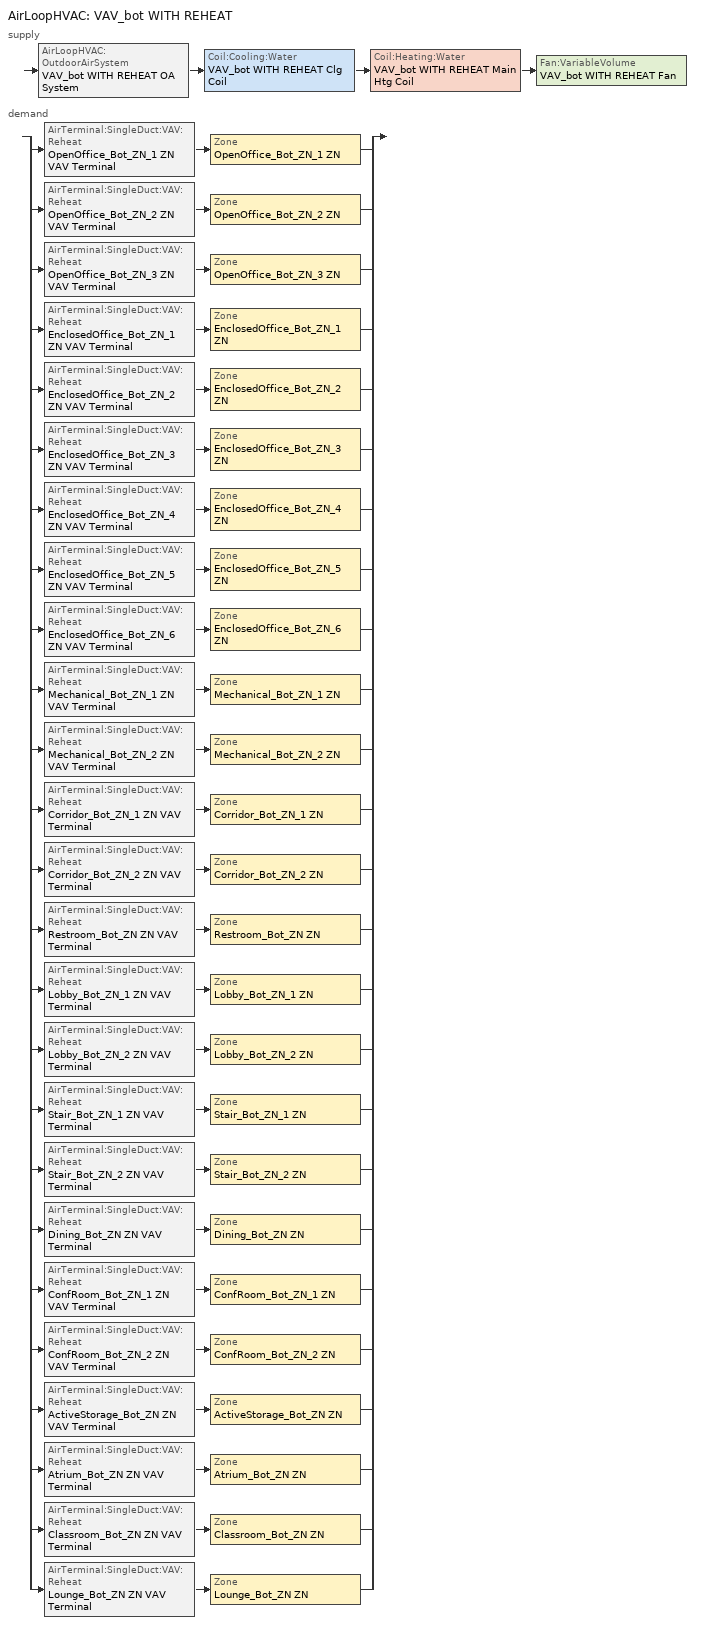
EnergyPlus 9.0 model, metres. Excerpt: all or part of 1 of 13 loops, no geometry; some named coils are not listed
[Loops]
AirLoopHVAC 'VAV_bot WITH REHEAT'
 supply: AirLoopHVAC:OutdoorAirSystem 'VAV_bot WITH REHEAT OA System' > Coil:Cooling:Water 'VAV_bot WITH REHEAT Clg Coil' > Coil:Heating:Water 'VAV_bot WITH REHEAT Main Htg Coil' > Fan:VariableVolume 'VAV_bot WITH REHEAT Fan'
 demand: split
  | AirTerminal:SingleDuct:VAV:Reheat 'OpenOffice_Bot_ZN_1 ZN VAV Terminal' > Zone 'OpenOffice_Bot_ZN_1 ZN'
  | AirTerminal:SingleDuct:VAV:Reheat 'OpenOffice_Bot_ZN_2 ZN VAV Terminal' > Zone 'OpenOffice_Bot_ZN_2 ZN'
  | AirTerminal:SingleDuct:VAV:Reheat 'OpenOffice_Bot_ZN_3 ZN VAV Terminal' > Zone 'OpenOffice_Bot_ZN_3 ZN'
  | AirTerminal:SingleDuct:VAV:Reheat 'EnclosedOffice_Bot_ZN_1 ZN VAV Terminal' > Zone 'EnclosedOffice_Bot_ZN_1 ZN'
  | AirTerminal:SingleDuct:VAV:Reheat 'EnclosedOffice_Bot_ZN_2 ZN VAV Terminal' > Zone 'EnclosedOffice_Bot_ZN_2 ZN'
  | AirTerminal:SingleDuct:VAV:Reheat 'EnclosedOffice_Bot_ZN_3 ZN VAV Terminal' > Zone 'EnclosedOffice_Bot_ZN_3 ZN'
  | AirTerminal:SingleDuct:VAV:Reheat 'EnclosedOffice_Bot_ZN_4 ZN VAV Terminal' > Zone 'EnclosedOffice_Bot_ZN_4 ZN'
  | AirTerminal:SingleDuct:VAV:Reheat 'EnclosedOffice_Bot_ZN_5 ZN VAV Terminal' > Zone 'EnclosedOffice_Bot_ZN_5 ZN'
  | AirTerminal:SingleDuct:VAV:Reheat 'EnclosedOffice_Bot_ZN_6 ZN VAV Terminal' > Zone 'EnclosedOffice_Bot_ZN_6 ZN'
  | AirTerminal:SingleDuct:VAV:Reheat 'Mechanical_Bot_ZN_1 ZN VAV Terminal' > Zone 'Mechanical_Bot_ZN_1 ZN'
  | AirTerminal:SingleDuct:VAV:Reheat 'Mechanical_Bot_ZN_2 ZN VAV Terminal' > Zone 'Mechanical_Bot_ZN_2 ZN'
  | AirTerminal:SingleDuct:VAV:Reheat 'Corridor_Bot_ZN_1 ZN VAV Terminal' > Zone 'Corridor_Bot_ZN_1 ZN'
  | AirTerminal:SingleDuct:VAV:Reheat 'Corridor_Bot_ZN_2 ZN VAV Terminal' > Zone 'Corridor_Bot_ZN_2 ZN'
  | AirTerminal:SingleDuct:VAV:Reheat 'Restroom_Bot_ZN ZN VAV Terminal' > Zone 'Restroom_Bot_ZN ZN'
  | AirTerminal:SingleDuct:VAV:Reheat 'Lobby_Bot_ZN_1 ZN VAV Terminal' > Zone 'Lobby_Bot_ZN_1 ZN'
  | AirTerminal:SingleDuct:VAV:Reheat 'Lobby_Bot_ZN_2 ZN VAV Terminal' > Zone 'Lobby_Bot_ZN_2 ZN'
  | AirTerminal:SingleDuct:VAV:Reheat 'Stair_Bot_ZN_1 ZN VAV Terminal' > Zone 'Stair_Bot_ZN_1 ZN'
  | AirTerminal:SingleDuct:VAV:Reheat 'Stair_Bot_ZN_2 ZN VAV Terminal' > Zone 'Stair_Bot_ZN_2 ZN'
  | AirTerminal:SingleDuct:VAV:Reheat 'Dining_Bot_ZN ZN VAV Terminal' > Zone 'Dining_Bot_ZN ZN'
  | AirTerminal:SingleDuct:VAV:Reheat 'ConfRoom_Bot_ZN_1 ZN VAV Terminal' > Zone 'ConfRoom_Bot_ZN_1 ZN'
  | AirTerminal:SingleDuct:VAV:Reheat 'ConfRoom_Bot_ZN_2 ZN VAV Terminal' > Zone 'ConfRoom_Bot_ZN_2 ZN'
  | AirTerminal:SingleDuct:VAV:Reheat 'ActiveStorage_Bot_ZN ZN VAV Terminal' > Zone 'ActiveStorage_Bot_ZN ZN'
  | AirTerminal:SingleDuct:VAV:Reheat 'Atrium_Bot_ZN ZN VAV Terminal' > Zone 'Atrium_Bot_ZN ZN'
  | AirTerminal:SingleDuct:VAV:Reheat 'Classroom_Bot_ZN ZN VAV Terminal' > Zone 'Classroom_Bot_ZN ZN'
  | AirTerminal:SingleDuct:VAV:Reheat 'Lounge_Bot_ZN ZN VAV Terminal' > Zone 'Lounge_Bot_ZN ZN'
[ZoneControl:Thermostat] Control Object Type 1=ThermostatSetpoint:DualSetpoint
Name | Zone or ZoneList | Control Type Schedule | Control Name 1
ActiveStorage_Bot_ZN ZN Thermostat | ActiveStorage_Bot_ZN ZN | ActiveStorage_Bot_ZN ZN Thermostat Schedule | Storage Thermostat 2
Atrium_Bot_ZN ZN Thermostat | Atrium_Bot_ZN ZN | Atrium_Bot_ZN ZN Thermostat Schedule | Lobby Thermostat 1
Classroom_Bot_ZN ZN Thermostat | Classroom_Bot_ZN ZN | Classroom_Bot_ZN ZN Thermostat Schedule | Classroom Thermostat 2
ConfRoom_Bot_ZN_1 ZN Thermostat | ConfRoom_Bot_ZN_1 ZN | ConfRoom_Bot_ZN_1 ZN Thermostat Schedule | Conference Thermostat 2
ConfRoom_Bot_ZN_2 ZN Thermostat | ConfRoom_Bot_ZN_2 ZN | ConfRoom_Bot_ZN_2 ZN Thermostat Schedule | Conference Thermostat 3
Corridor_Bot_ZN_1 ZN Thermostat | Corridor_Bot_ZN_1 ZN | Corridor_Bot_ZN_1 ZN Thermostat Schedule | Corridor Thermostat 4
Corridor_Bot_ZN_2 ZN Thermostat | Corridor_Bot_ZN_2 ZN | Corridor_Bot_ZN_2 ZN Thermostat Schedule | Corridor Thermostat 5
Dining_Bot_ZN ZN Thermostat | Dining_Bot_ZN ZN | Dining_Bot_ZN ZN Thermostat Schedule | Dining Thermostat 2
EnclosedOffice_Bot_ZN_1 ZN Thermostat | EnclosedOffice_Bot_ZN_1 ZN | EnclosedOffice_Bot_ZN_1 ZN Thermostat Schedule | ClosedOffice Thermostat 4
EnclosedOffice_Bot_ZN_2 ZN Thermostat | EnclosedOffice_Bot_ZN_2 ZN | EnclosedOffice_Bot_ZN_2 ZN Thermostat Schedule | ClosedOffice Thermostat 5
EnclosedOffice_Bot_ZN_3 ZN Thermostat | EnclosedOffice_Bot_ZN_3 ZN | EnclosedOffice_Bot_ZN_3 ZN Thermostat Schedule | ClosedOffice Thermostat 6
EnclosedOffice_Bot_ZN_4 ZN Thermostat | EnclosedOffice_Bot_ZN_4 ZN | EnclosedOffice_Bot_ZN_4 ZN Thermostat Schedule | ClosedOffice Thermostat 7
EnclosedOffice_Bot_ZN_5 ZN Thermostat | EnclosedOffice_Bot_ZN_5 ZN | EnclosedOffice_Bot_ZN_5 ZN Thermostat Schedule | ClosedOffice Thermostat 8
EnclosedOffice_Bot_ZN_6 ZN Thermostat | EnclosedOffice_Bot_ZN_6 ZN | EnclosedOffice_Bot_ZN_6 ZN Thermostat Schedule | ClosedOffice Thermostat 9
Lobby_Bot_ZN_1 ZN Thermostat | Lobby_Bot_ZN_1 ZN | Lobby_Bot_ZN_1 ZN Thermostat Schedule | Lobby Thermostat 3
Lobby_Bot_ZN_2 ZN Thermostat | Lobby_Bot_ZN_2 ZN | Lobby_Bot_ZN_2 ZN Thermostat Schedule | Lobby Thermostat 4
Lounge_Bot_ZN ZN Thermostat | Lounge_Bot_ZN ZN | Lounge_Bot_ZN ZN Thermostat Schedule | BreakRoom Thermostat 3
Mechanical_Bot_ZN_1 ZN Thermostat | Mechanical_Bot_ZN_1 ZN | Mechanical_Bot_ZN_1 ZN Thermostat Schedule | Elec/MechRoom Thermostat 3
Mechanical_Bot_ZN_2 ZN Thermostat | Mechanical_Bot_ZN_2 ZN | Mechanical_Bot_ZN_2 ZN Thermostat Schedule | Elec/MechRoom Thermostat 4
OpenOffice_Bot_ZN_1 ZN Thermostat | OpenOffice_Bot_ZN_1 ZN | OpenOffice_Bot_ZN_1 ZN Thermostat Schedule | OpenOffice Thermostat 3
OpenOffice_Bot_ZN_2 ZN Thermostat | OpenOffice_Bot_ZN_2 ZN | OpenOffice_Bot_ZN_2 ZN Thermostat Schedule | OpenOffice Thermostat 4
OpenOffice_Bot_ZN_3 ZN Thermostat | OpenOffice_Bot_ZN_3 ZN | OpenOffice_Bot_ZN_3 ZN Thermostat Schedule | OpenOffice Thermostat 5
Restroom_Bot_ZN ZN Thermostat | Restroom_Bot_ZN ZN | Restroom_Bot_ZN ZN Thermostat Schedule | Restroom Thermostat 2
Stair_Bot_ZN_1 ZN Thermostat | Stair_Bot_ZN_1 ZN | Stair_Bot_ZN_1 ZN Thermostat Schedule | Stair Thermostat 3
Stair_Bot_ZN_2 ZN Thermostat | Stair_Bot_ZN_2 ZN | Stair_Bot_ZN_2 ZN Thermostat Schedule | Stair Thermostat 4
[ThermostatSetpoint:DualSetpoint] Heating Setpoint Temperature Schedule=OfficeLarge HTGSETP_SCH_YES_OPTIMUM; Cooling Setpoint Temperature Schedule=OfficeLarge CLGSETP_SCH_NO_SETBACK
Storage Thermostat 2; Lobby Thermostat 1; Classroom Thermostat 2; Conference Thermostat 2; Conference Thermostat 3; Corridor Thermostat 4; Corridor Thermostat 5; Dining Thermostat 2; ClosedOffice Thermostat 4; ClosedOffice Thermostat 5; ClosedOffice Thermostat 6; ClosedOffice Thermostat 7; ClosedOffice Thermostat 8; ClosedOffice Thermostat 9; Lobby Thermostat 3; Lobby Thermostat 4; BreakRoom Thermostat 3; Elec/MechRoom Thermostat 3; Elec/MechRoom Thermostat 4; OpenOffice Thermostat 3; OpenOffice Thermostat 4; OpenOffice Thermostat 5; Restroom Thermostat 2; Stair Thermostat 3; Stair Thermostat 4
[AirTerminal:SingleDuct:VAV:Reheat] Availability Schedule=Always On Discrete; Maximum Air Flow Rate {m3/s}=Autosize; Zone Minimum Air Flow Input Method=Constant; Fixed Minimum Air Flow Rate {m3/s}=0; Maximum Hot Water or Steam Flow Rate {m3/s}=Autosize; Minimum Hot Water or Steam Flow Rate {m3/s}=0; Convergence Tolerance=0.001; Damper Heating Action=ReverseWithLimits; Maximum Flow per Zone Floor Area During Reheat {m3/s-m2}=Autocalculate; Maximum Flow Fraction During Reheat=0.5; Maximum Reheat Air Temperature {C}=40
Name | Constant Minimum Air Flow Fraction | Reheat Coil
ActiveStorage_Bot_ZN ZN VAV Terminal | 0.2 | ActiveStorage_Bot_ZN ZN Reheat Coil
Atrium_Bot_ZN ZN VAV Terminal | 0.2 | Atrium_Bot_ZN ZN Reheat Coil
Classroom_Bot_ZN ZN VAV Terminal | 0.7 | Classroom_Bot_ZN ZN Reheat Coil
ConfRoom_Bot_ZN_1 ZN VAV Terminal | 0.7 | ConfRoom_Bot_ZN_1 ZN Reheat Coil
ConfRoom_Bot_ZN_2 ZN VAV Terminal | 0.7 | ConfRoom_Bot_ZN_2 ZN Reheat Coil
Corridor_Bot_ZN_1 ZN VAV Terminal | 0.2 | Corridor_Bot_ZN_1 ZN Reheat Coil
Corridor_Bot_ZN_2 ZN VAV Terminal | 0.2 | Corridor_Bot_ZN_2 ZN Reheat Coil
Dining_Bot_ZN ZN VAV Terminal | 0.2 | Dining_Bot_ZN ZN Reheat Coil
EnclosedOffice_Bot_ZN_1 ZN VAV Terminal | 0.2 | EnclosedOffice_Bot_ZN_1 ZN Reheat Coil
EnclosedOffice_Bot_ZN_2 ZN VAV Terminal | 0.2 | EnclosedOffice_Bot_ZN_2 ZN Reheat Coil
EnclosedOffice_Bot_ZN_3 ZN VAV Terminal | 0.2 | EnclosedOffice_Bot_ZN_3 ZN Reheat Coil
EnclosedOffice_Bot_ZN_4 ZN VAV Terminal | 0.2 | EnclosedOffice_Bot_ZN_4 ZN Reheat Coil
EnclosedOffice_Bot_ZN_5 ZN VAV Terminal | 0.2 | EnclosedOffice_Bot_ZN_5 ZN Reheat Coil
EnclosedOffice_Bot_ZN_6 ZN VAV Terminal | 0.2 | EnclosedOffice_Bot_ZN_6 ZN Reheat Coil
Lobby_Bot_ZN_1 ZN VAV Terminal | 0.2 | Lobby_Bot_ZN_1 ZN Reheat Coil
Lobby_Bot_ZN_2 ZN VAV Terminal | 0.2 | Lobby_Bot_ZN_2 ZN Reheat Coil
Lounge_Bot_ZN ZN VAV Terminal | 0.7 | Lounge_Bot_ZN ZN Reheat Coil
Mechanical_Bot_ZN_1 ZN VAV Terminal | 0.2 | Mechanical_Bot_ZN_1 ZN Reheat Coil
Mechanical_Bot_ZN_2 ZN VAV Terminal | 0.2 | Mechanical_Bot_ZN_2 ZN Reheat Coil
OpenOffice_Bot_ZN_1 ZN VAV Terminal | 0.2 | OpenOffice_Bot_ZN_1 ZN Reheat Coil
OpenOffice_Bot_ZN_2 ZN VAV Terminal | 0.2 | OpenOffice_Bot_ZN_2 ZN Reheat Coil
OpenOffice_Bot_ZN_3 ZN VAV Terminal | 0.2 | OpenOffice_Bot_ZN_3 ZN Reheat Coil
Restroom_Bot_ZN ZN VAV Terminal | 0.2 | Restroom_Bot_ZN ZN Reheat Coil
Stair_Bot_ZN_1 ZN VAV Terminal | 0.2 | Stair_Bot_ZN_1 ZN Reheat Coil
Stair_Bot_ZN_2 ZN VAV Terminal | 0.2 | Stair_Bot_ZN_2 ZN Reheat Coil
[Coil:Heating:Water]
VAV_bot WITH REHEAT Main Htg Coil: Availability Schedule=Always On Discrete; U-Factor Times Area Value {W/K}=Autosize; Maximum Water Flow Rate {m3/s}=Autosize; Performance Input Method=UFactorTimesAreaAndDesignWaterFlowRate; Rated Capacity {W}=Autosize; Rated Inlet Water Temperature {C}=82.2222; Rated Inlet Air Temperature {C}=7.22222; Rated Outlet Water Temperature {C}=71.1111; Rated Outlet Air Temperature {C}=12.7778; Rated Ratio for Air and Water Convection=0.5
[Zone equipment]
ActiveStorage_Bot_ZN ZN: ActiveStorage_Bot_ZN ZN VAV Terminal
Atrium_Bot_ZN ZN: Atrium_Bot_ZN ZN VAV Terminal
Classroom_Bot_ZN ZN: Classroom_Bot_ZN ZN VAV Terminal
ConfRoom_Bot_ZN_1 ZN: ConfRoom_Bot_ZN_1 ZN VAV Terminal
ConfRoom_Bot_ZN_2 ZN: ConfRoom_Bot_ZN_2 ZN VAV Terminal
Corridor_Bot_ZN_1 ZN: Corridor_Bot_ZN_1 ZN VAV Terminal
Corridor_Bot_ZN_2 ZN: Corridor_Bot_ZN_2 ZN VAV Terminal
Dining_Bot_ZN ZN: Dining_Bot_ZN ZN VAV Terminal
EnclosedOffice_Bot_ZN_1 ZN: EnclosedOffice_Bot_ZN_1 ZN VAV Terminal
EnclosedOffice_Bot_ZN_2 ZN: EnclosedOffice_Bot_ZN_2 ZN VAV Terminal
EnclosedOffice_Bot_ZN_3 ZN: EnclosedOffice_Bot_ZN_3 ZN VAV Terminal
EnclosedOffice_Bot_ZN_4 ZN: EnclosedOffice_Bot_ZN_4 ZN VAV Terminal
EnclosedOffice_Bot_ZN_5 ZN: EnclosedOffice_Bot_ZN_5 ZN VAV Terminal
EnclosedOffice_Bot_ZN_6 ZN: EnclosedOffice_Bot_ZN_6 ZN VAV Terminal
Lobby_Bot_ZN_1 ZN: Lobby_Bot_ZN_1 ZN VAV Terminal
Lobby_Bot_ZN_2 ZN: Lobby_Bot_ZN_2 ZN VAV Terminal
Lounge_Bot_ZN ZN: Lounge_Bot_ZN ZN VAV Terminal
Mechanical_Bot_ZN_1 ZN: Mechanical_Bot_ZN_1 ZN VAV Terminal
Mechanical_Bot_ZN_2 ZN: Mechanical_Bot_ZN_2 ZN VAV Terminal
OpenOffice_Bot_ZN_1 ZN: OpenOffice_Bot_ZN_1 ZN VAV Terminal
OpenOffice_Bot_ZN_2 ZN: OpenOffice_Bot_ZN_2 ZN VAV Terminal
OpenOffice_Bot_ZN_3 ZN: OpenOffice_Bot_ZN_3 ZN VAV Terminal
Restroom_Bot_ZN ZN: Restroom_Bot_ZN ZN VAV Terminal
Stair_Bot_ZN_1 ZN: Stair_Bot_ZN_1 ZN VAV Terminal
Stair_Bot_ZN_2 ZN: Stair_Bot_ZN_2 ZN VAV Terminal
[Sizing:Zone] Zone Cooling Design Supply Air Temperature Input Method=SupplyAirTemperature; Zone Cooling Design Supply Air Temperature {C}=12.7778; Zone Cooling Design Supply Air Temperature Difference {deltaC}=11.11; Zone Heating Design Supply Air Temperature Input Method=SupplyAirTemperature; Zone Heating Design Supply Air Temperature {C}=40; Zone Heating Design Supply Air Temperature Difference {deltaC}=11.11; Zone Cooling Design Supply Air Humidity Ratio {kgWater/kgDryAir}=0.0085; Zone Heating Design Supply Air Humidity Ratio {kgWater/kgDryAir}=0.008; Cooling Design Air Flow Method=DesignDayWithLimit; Cooling Design Air Flow Rate {m3/s}=0; Cooling Minimum Air Flow per Zone Floor Area {m3/s-m2}=0.000762; Cooling Minimum Air Flow {m3/s}=0; Cooling Minimum Air Flow Fraction=0; Heating Design Air Flow Method=DesignDay; Heating Design Air Flow Rate {m3/s}=0; Heating Maximum Air Flow per Zone Floor Area {m3/s-m2}=0.002032; Heating Maximum Air Flow {m3/s}=0.141576; Heating Maximum Air Flow Fraction=0.3; Account for Dedicated Outdoor Air System=No
Name | Design Specification Outdoor Air Object | Design Specification Zone Air Distribution Object
ActiveStorage_Bot_ZN ZN | Storage Ventilation | ActiveStorage_Bot_ZN ZN Design Spec Zone Air Dist
Atrium_Bot_ZN ZN | Lobby Ventilation | Atrium_Bot_ZN ZN Design Spec Zone Air Dist
Classroom_Bot_ZN ZN | Classroom Ventilation | Classroom_Bot_ZN ZN Design Spec Zone Air Dist
ConfRoom_Bot_ZN_1 ZN | Conference Ventilation | ConfRoom_Bot_ZN_1 ZN Design Spec Zone Air Dist
ConfRoom_Bot_ZN_2 ZN | Conference Ventilation | ConfRoom_Bot_ZN_2 ZN Design Spec Zone Air Dist
Corridor_Bot_ZN_1 ZN | Corridor Ventilation | Corridor_Bot_ZN_1 ZN Design Spec Zone Air Dist
Corridor_Bot_ZN_2 ZN | Corridor Ventilation | Corridor_Bot_ZN_2 ZN Design Spec Zone Air Dist
Dining_Bot_ZN ZN | Dining Ventilation | Dining_Bot_ZN ZN Design Spec Zone Air Dist
EnclosedOffice_Bot_ZN_1 ZN | ClosedOffice Ventilation | EnclosedOffice_Bot_ZN_1 ZN Design Spec Zone Air Dist
EnclosedOffice_Bot_ZN_2 ZN | ClosedOffice Ventilation | EnclosedOffice_Bot_ZN_2 ZN Design Spec Zone Air Dist
EnclosedOffice_Bot_ZN_3 ZN | ClosedOffice Ventilation | EnclosedOffice_Bot_ZN_3 ZN Design Spec Zone Air Dist
EnclosedOffice_Bot_ZN_4 ZN | ClosedOffice Ventilation | EnclosedOffice_Bot_ZN_4 ZN Design Spec Zone Air Dist
EnclosedOffice_Bot_ZN_5 ZN | ClosedOffice Ventilation | EnclosedOffice_Bot_ZN_5 ZN Design Spec Zone Air Dist
EnclosedOffice_Bot_ZN_6 ZN | ClosedOffice Ventilation | EnclosedOffice_Bot_ZN_6 ZN Design Spec Zone Air Dist
Lobby_Bot_ZN_1 ZN | Lobby Ventilation | Lobby_Bot_ZN_1 ZN Design Spec Zone Air Dist
Lobby_Bot_ZN_2 ZN | Lobby Ventilation | Lobby_Bot_ZN_2 ZN Design Spec Zone Air Dist
Lounge_Bot_ZN ZN | BreakRoom Ventilation | Lounge_Bot_ZN ZN Design Spec Zone Air Dist
Mechanical_Bot_ZN_1 ZN | Elec/MechRoom Ventilation | Mechanical_Bot_ZN_1 ZN Design Spec Zone Air Dist
Mechanical_Bot_ZN_2 ZN | Elec/MechRoom Ventilation | Mechanical_Bot_ZN_2 ZN Design Spec Zone Air Dist
OpenOffice_Bot_ZN_1 ZN | OpenOffice Ventilation | OpenOffice_Bot_ZN_1 ZN Design Spec Zone Air Dist
OpenOffice_Bot_ZN_2 ZN | OpenOffice Ventilation | OpenOffice_Bot_ZN_2 ZN Design Spec Zone Air Dist
OpenOffice_Bot_ZN_3 ZN | OpenOffice Ventilation | OpenOffice_Bot_ZN_3 ZN Design Spec Zone Air Dist
Restroom_Bot_ZN ZN | Restroom Ventilation | Restroom_Bot_ZN ZN Design Spec Zone Air Dist
Stair_Bot_ZN_1 ZN | Stair Ventilation | Stair_Bot_ZN_1 ZN Design Spec Zone Air Dist
Stair_Bot_ZN_2 ZN | Stair Ventilation | Stair_Bot_ZN_2 ZN Design Spec Zone Air Dist
[DesignSpecification:ZoneAirDistribution] Zone Air Distribution Effectiveness in Cooling Mode=1; Zone Air Distribution Effectiveness in Heating Mode=1
ActiveStorage_Bot_ZN ZN Design Spec Zone Air Dist; Atrium_Bot_ZN ZN Design Spec Zone Air Dist; Classroom_Bot_ZN ZN Design Spec Zone Air Dist; ConfRoom_Bot_ZN_1 ZN Design Spec Zone Air Dist; ConfRoom_Bot_ZN_2 ZN Design Spec Zone Air Dist; Corridor_Bot_ZN_1 ZN Design Spec Zone Air Dist; Corridor_Bot_ZN_2 ZN Design Spec Zone Air Dist; Dining_Bot_ZN ZN Design Spec Zone Air Dist; EnclosedOffice_Bot_ZN_1 ZN Design Spec Zone Air Dist; EnclosedOffice_Bot_ZN_2 ZN Design Spec Zone Air Dist; EnclosedOffice_Bot_ZN_3 ZN Design Spec Zone Air Dist; EnclosedOffice_Bot_ZN_4 ZN Design Spec Zone Air Dist; EnclosedOffice_Bot_ZN_5 ZN Design Spec Zone Air Dist; EnclosedOffice_Bot_ZN_6 ZN Design Spec Zone Air Dist; Lobby_Bot_ZN_1 ZN Design Spec Zone Air Dist; Lobby_Bot_ZN_2 ZN Design Spec Zone Air Dist; Lounge_Bot_ZN ZN Design Spec Zone Air Dist; Mechanical_Bot_ZN_1 ZN Design Spec Zone Air Dist; Mechanical_Bot_ZN_2 ZN Design Spec Zone Air Dist; OpenOffice_Bot_ZN_1 ZN Design Spec Zone Air Dist; OpenOffice_Bot_ZN_2 ZN Design Spec Zone Air Dist; OpenOffice_Bot_ZN_3 ZN Design Spec Zone Air Dist; Restroom_Bot_ZN ZN Design Spec Zone Air Dist; Stair_Bot_ZN_1 ZN Design Spec Zone Air Dist; Stair_Bot_ZN_2 ZN Design Spec Zone Air Dist
[Controller:MechanicalVentilation]
VAV_bot WITH REHEAT Vent Controller: Availability Schedule=OfficeLarge MinOA_MotorizedDamper_Sched; Demand Controlled Ventilation=No; System Outdoor Air Method=VentilationRateProcedure; Zone Name 1=ActiveStorage_Bot_ZN ZN; Design Specification Outdoor Air Object Name 1=Storage Ventilation; Design Specification Zone Air Distribution Object Name 1=ActiveStorage_Bot_ZN ZN Design Spec Zone Air Dist; Zone Name 2=Atrium_Bot_ZN ZN; Design Specification Outdoor Air Object Name 2=Lobby Ventilation; Design Specification Zone Air Distribution Object Name 2=Atrium_Bot_ZN ZN Design Spec Zone Air Dist; Zone Name 3=Classroom_Bot_ZN ZN; Design Specification Outdoor Air Object Name 3=Classroom Ventilation; Design Specification Zone Air Distribution Object Name 3=Classroom_Bot_ZN ZN Design Spec Zone Air Dist; Zone Name 4=ConfRoom_Bot_ZN_1 ZN; Design Specification Outdoor Air Object Name 4=Conference Ventilation; Design Specification Zone Air Distribution Object Name 4=ConfRoom_Bot_ZN_1 ZN Design Spec Zone Air Dist; Zone Name 5=ConfRoom_Bot_ZN_2 ZN; Design Specification Outdoor Air Object Name 5=Conference Ventilation; Design Specification Zone Air Distribution Object Name 5=ConfRoom_Bot_ZN_2 ZN Design Spec Zone Air Dist; Zone Name 6=Corridor_Bot_ZN_1 ZN; Design Specification Outdoor Air Object Name 6=Corridor Ventilation; Design Specification Zone Air Distribution Object Name 6=Corridor_Bot_ZN_1 ZN Design Spec Zone Air Dist; Zone Name 7=Corridor_Bot_ZN_2 ZN; Design Specification Outdoor Air Object Name 7=Corridor Ventilation; Design Specification Zone Air Distribution Object Name 7=Corridor_Bot_ZN_2 ZN Design Spec Zone Air Dist; Zone Name 8=Dining_Bot_ZN ZN; Design Specification Outdoor Air Object Name 8=Dining Ventilation; Design Specification Zone Air Distribution Object Name 8=Dining_Bot_ZN ZN Design Spec Zone Air Dist; Zone Name 9=EnclosedOffice_Bot_ZN_1 ZN; Design Specification Outdoor Air Object Name 9=ClosedOffice Ventilation; Design Specification Zone Air Distribution Object Name 9=EnclosedOffice_Bot_ZN_1 ZN Design Spec Zone Air Dist; Zone Name 10=EnclosedOffice_Bot_ZN_2 ZN; Design Specification Outdoor Air Object Name 10=ClosedOffice Ventilation; Design Specification Zone Air Distribution Object Name 10=EnclosedOffice_Bot_ZN_2 ZN Design Spec Zone Air Dist; Zone Name 11=EnclosedOffice_Bot_ZN_3 ZN; Design Specification Outdoor Air Object Name 11=ClosedOffice Ventilation; Design Specification Zone Air Distribution Object Name 11=EnclosedOffice_Bot_ZN_3 ZN Design Spec Zone Air Dist; Zone Name 12=EnclosedOffice_Bot_ZN_4 ZN; Design Specification Outdoor Air Object Name 12=ClosedOffice Ventilation; Design Specification Zone Air Distribution Object Name 12=EnclosedOffice_Bot_ZN_4 ZN Design Spec Zone Air Dist; Zone Name 13=EnclosedOffice_Bot_ZN_5 ZN; Design Specification Outdoor Air Object Name 13=ClosedOffice Ventilation; Design Specification Zone Air Distribution Object Name 13=EnclosedOffice_Bot_ZN_5 ZN Design Spec Zone Air Dist; Zone Name 14=EnclosedOffice_Bot_ZN_6 ZN; Design Specification Outdoor Air Object Name 14=ClosedOffice Ventilation; Design Specification Zone Air Distribution Object Name 14=EnclosedOffice_Bot_ZN_6 ZN Design Spec Zone Air Dist; Zone Name 15=Lobby_Bot_ZN_1 ZN; Design Specification Outdoor Air Object Name 15=Lobby Ventilation; Design Specification Zone Air Distribution Object Name 15=Lobby_Bot_ZN_1 ZN Design Spec Zone Air Dist; Zone Name 16=Lobby_Bot_ZN_2 ZN; Design Specification Outdoor Air Object Name 16=Lobby Ventilation; Design Specification Zone Air Distribution Object Name 16=Lobby_Bot_ZN_2 ZN Design Spec Zone Air Dist; Zone Name 17=Lounge_Bot_ZN ZN; Design Specification Outdoor Air Object Name 17=BreakRoom Ventilation; Design Specification Zone Air Distribution Object Name 17=Lounge_Bot_ZN ZN Design Spec Zone Air Dist; Zone Name 18=Mechanical_Bot_ZN_1 ZN; Design Specification Outdoor Air Object Name 18=Elec/MechRoom Ventilation; Design Specification Zone Air Distribution Object Name 18=Mechanical_Bot_ZN_1 ZN Design Spec Zone Air Dist; Zone Name 19=Mechanical_Bot_ZN_2 ZN; Design Specification Outdoor Air Object Name 19=Elec/MechRoom Ventilation; Design Specification Zone Air Distribution Object Name 19=Mechanical_Bot_ZN_2 ZN Design Spec Zone Air Dist; Zone Name 20=OpenOffice_Bot_ZN_1 ZN; Design Specification Outdoor Air Object Name 20=OpenOffice Ventilation; Design Specification Zone Air Distribution Object Name 20=OpenOffice_Bot_ZN_1 ZN Design Spec Zone Air Dist; Zone Name 21=OpenOffice_Bot_ZN_2 ZN; Design Specification Outdoor Air Object Name 21=OpenOffice Ventilation; Design Specification Zone Air Distribution Object Name 21=OpenOffice_Bot_ZN_2 ZN Design Spec Zone Air Dist; Zone Name 22=OpenOffice_Bot_ZN_3 ZN; Design Specification Outdoor Air Object Name 22=OpenOffice Ventilation; Design Specification Zone Air Distribution Object Name 22=OpenOffice_Bot_ZN_3 ZN Design Spec Zone Air Dist; Zone Name 23=Restroom_Bot_ZN ZN; Design Specification Outdoor Air Object Name 23=Restroom Ventilation; Design Specification Zone Air Distribution Object Name 23=Restroom_Bot_ZN ZN Design Spec Zone Air Dist; Zone Name 24=Stair_Bot_ZN_1 ZN; Design Specification Outdoor Air Object Name 24=Stair Ventilation; Design Specification Zone Air Distribution Object Name 24=Stair_Bot_ZN_1 ZN Design Spec Zone Air Dist; Zone Name 25=Stair_Bot_ZN_2 ZN; Design Specification Outdoor Air Object Name 25=Stair Ventilation; Design Specification Zone Air Distribution Object Name 25=Stair_Bot_ZN_2 ZN Design Spec Zone Air Dist
[DesignSpecification:OutdoorAir] Outdoor Air Method=Sum; Outdoor Air Flow per Zone {m3/s}=0; Outdoor Air Flow Air Changes per Hour {1/hr}=0
Name | Outdoor Air Flow per Person {m3/s-person} | Outdoor Air Flow per Zone Floor Area {m3/s-m2}
Storage Ventilation; Elec/MechRoom Ventilation | 0 | 0.0006096
Lobby Ventilation; Conference Ventilation; Dining Ventilation; ClosedOffice Ventilation; BreakRoom Ventilation; OpenOffice Ventilation | 0.00235974 | 0.0003048
Classroom Ventilation | 0.00471947 | 0.0006096
Corridor Ventilation; Restroom Ventilation; Stair Ventilation | 0 | 0.0003048
[AirLoopHVAC]
VAV_bot WITH REHEAT: Design Supply Air Flow Rate {m3/s}=AutoSize
[Sizing:System]
VAV_bot WITH REHEAT: Type of Load to Size On=Sensible; Design Outdoor Air Flow Rate {m3/s}=Autosize; Central Heating Maximum System Air Flow Ratio=0.3; Preheat Design Temperature {C}=7.22222; Preheat Design Humidity Ratio {kgWater/kgDryAir}=0.008; Precool Design Temperature {C}=12.7778; Precool Design Humidity Ratio {kgWater/kgDryAir}=0.008; Central Cooling Design Supply Air Temperature {C}=12.7778; Central Heating Design Supply Air Temperature {C}=12.7778; Type of Zone Sum to Use=Coincident; 100% Outdoor Air in Cooling=No; 100% Outdoor Air in Heating=No; Central Cooling Design Supply Air Humidity Ratio {kgWater/kgDryAir}=0.0085; Central Heating Design Supply Air Humidity Ratio {kgWater/kgDryAir}=0.008; Cooling Supply Air Flow Rate Method=DesignDay; Cooling Supply Air Flow Rate {m3/s}=0; Cooling Supply Air Flow Rate Per Floor Area {m3/s-m2}=0.00996765; Cooling Fraction of Autosized Cooling Supply Air Flow Rate=1; Cooling Supply Air Flow Rate Per Unit Cooling Capacity {m3/s-W}=3.94755e-05; Heating Supply Air Flow Rate Method=DesignDay; Heating Supply Air Flow Rate {m3/s}=0; Heating Supply Air Flow Rate Per Floor Area {m3/s-m2}=0.00996765; Heating Fraction of Autosized Heating Supply Air Flow Rate=1; Heating Fraction of Autosized Cooling Supply Air Flow Rate=1; Heating Supply Air Flow Rate Per Unit Heating Capacity {m3/s-W}=3.15882e-05; System Outdoor Air Method=ZoneSum; Zone Maximum Outdoor Air Fraction=1; Cooling Design Capacity Method=CoolingDesignCapacity; Cooling Design Capacity {W}=Autosize; Cooling Design Capacity Per Floor Area {W/m2}=234.7; Fraction of Autosized Cooling Design Capacity=1; Heating Design Capacity Method=HeatingDesignCapacity; Heating Design Capacity {W}=Autosize; Heating Design Capacity Per Floor Area {W/m2}=157; Fraction of Autosized Heating Design Capacity=1; Central Cooling Capacity Control Method=OnOff
[Controller:WaterCoil] Control Variable=Temperature; Actuator Variable=Flow; Maximum Actuated Flow {m3/s}=Autosize; Minimum Actuated Flow {m3/s}=0
Name | Action | Controller Convergence Tolerance {deltaC}
VAV_bot WITH REHEAT Clg Coil Controller | Reverse | Autosize
VAV_bot WITH REHEAT Main Htg Coil Controller | Normal | 0.1
[Controller:OutdoorAir]
VAV_bot WITH REHEAT OA Controller: Minimum Outdoor Air Flow Rate {m3/s}=Autosize; Maximum Outdoor Air Flow Rate {m3/s}=Autosize; Economizer Control Type=NoEconomizer; Economizer Control Action Type=ModulateFlow; Economizer Maximum Limit Dry-Bulb Temperature {C}=28; Economizer Maximum Limit Enthalpy {J/kg}=64000; Lockout Type=NoLockout; Minimum Limit Type=FixedMinimum; Minimum Outdoor Air Schedule=OfficeLarge MinOA_MotorizedDamper_Sched; Mechanical Ventilation Controller=VAV_bot WITH REHEAT Vent Controller; High Humidity Control=No; Control High Indoor Humidity Based on Outdoor Humidity Ratio=Yes; Heat Recovery Bypass Control Type=BypassWhenWithinEconomizerLimits
[SetpointManager:MixedAir] Control Variable=Temperature
Node 162 OS Default SPM; Node 159 OS Default SPM; Node 156 OS Default SPM
[Coil:Cooling:Water]
VAV_bot WITH REHEAT Clg Coil: Availability Schedule=Always On Discrete; Design Water Flow Rate {m3/s}=Autosize; Design Air Flow Rate {m3/s}=Autosize; Design Inlet Water Temperature {C}=Autosize; Design Inlet Air Temperature {C}=Autosize; Design Outlet Air Temperature {C}=Autosize; Design Inlet Air Humidity Ratio {kgWater/kgDryAir}=Autosize; Design Outlet Air Humidity Ratio {kgWater/kgDryAir}=Autosize; Type of Analysis=SimpleAnalysis; Heat Exchanger Configuration=CrossFlow
[SetpointManager:Scheduled]
VAV_bot WITH REHEAT Supply Air Setpoint Manager: Control Variable=Temperature; Schedule=Supply Air Temp - 55.0F
[Fan:VariableVolume]
VAV_bot WITH REHEAT Fan: Availability Schedule=OfficeLarge HVACOperationSchd; Fan Total Efficiency=0.62; Pressure Rise {Pa}=996.356; Maximum Flow Rate {m3/s}=AutoSize; Fan Power Minimum Flow Rate Input Method=Fraction; Fan Power Minimum Flow Fraction=0.25; Fan Power Minimum Air Flow Rate {m3/s}=0; Motor Efficiency=0.9; Motor In Airstream Fraction=1; Fan Power Coefficient 1=0.0407599; Fan Power Coefficient 2=0.088045; Fan Power Coefficient 3=-0.0729261; Fan Power Coefficient 4=0.94374; Fan Power Coefficient 5=0
[Schedule:Compact]
ActiveStorage_Bot_ZN ZN Thermostat Schedule; Atrium_Bot_ZN ZN Thermostat Schedule; Classroom_Bot_ZN ZN Thermostat Schedule; ConfRoom_Bot_ZN_1 ZN Thermostat Schedule; ConfRoom_Bot_ZN_2 ZN Thermostat Schedule; Corridor_Bot_ZN_1 ZN Thermostat Schedule; Corridor_Bot_ZN_2 ZN Thermostat Schedule; Dining_Bot_ZN ZN Thermostat Schedule; EnclosedOffice_Bot_ZN_1 ZN Thermostat Schedule; EnclosedOffice_Bot_ZN_2 ZN Thermostat Schedule; EnclosedOffice_Bot_ZN_3 ZN Thermostat Schedule; EnclosedOffice_Bot_ZN_4 ZN Thermostat Schedule; EnclosedOffice_Bot_ZN_5 ZN Thermostat Schedule; EnclosedOffice_Bot_ZN_6 ZN Thermostat Schedule; Lobby_Bot_ZN_1 ZN Thermostat Schedule; Lobby_Bot_ZN_2 ZN Thermostat Schedule; Lounge_Bot_ZN ZN Thermostat Schedule; Mechanical_Bot_ZN_1 ZN Thermostat Schedule; Mechanical_Bot_ZN_2 ZN Thermostat Schedule; OpenOffice_Bot_ZN_1 ZN Thermostat Schedule; OpenOffice_Bot_ZN_2 ZN Thermostat Schedule; OpenOffice_Bot_ZN_3 ZN Thermostat Schedule; Restroom_Bot_ZN ZN Thermostat Schedule; Stair_Bot_ZN_1 ZN Thermostat Schedule; Stair_Bot_ZN_2 ZN Thermostat Schedule: Through: 12/31, For: AllDays, Until: 24:00, 4
[Schedule:Day:Interval]
OfficeLarge HTGSETP_SCH_YES_OPTIMUM Default; OfficeLarge HTGSETP_SCH_YES_OPTIMUM Summer Design Day: No, 24:00, 15.6
OfficeLarge HTGSETP_SCH_YES_OPTIMUM Wkdy Day: No, 04:00, 15.6, 05:00, 17.8, 06:00, 20, 22:00, 21, 24:00, 15.6
OfficeLarge HTGSETP_SCH_YES_OPTIMUM Sat Day: No, 04:00, 15.6, 05:00, 17.8, 06:00, 20, 17:00, 21, 24:00, 15.6
OfficeLarge HTGSETP_SCH_YES_OPTIMUM Winter Design Day: No, 05:00, 15.6, 06:00, 17.6, 07:00, 19.6, 22:00, 21, 24:00, 15.6
OfficeLarge CLGSETP_SCH_NO_SETBACK Default; OfficeLarge CLGSETP_SCH_NO_SETBACK Default|WntrDsn|Sat|Wkdy Day; OfficeLarge CLGSETP_SCH_NO_SETBACK Winter Design Day: No, 24:00, 24
OfficeLarge CLGSETP_SCH_NO_SETBACK Summer Design Day: No, 05:00, 26.7, 06:00, 25.7, 07:00, 25, 22:00, 24, 24:00, 26.7
OfficeLarge MinOA_MotorizedDamper_Sched Default; OfficeLarge HVACOperationSchd Default: No, 24:00, 0
OfficeLarge MinOA_MotorizedDamper_Sched SmrDsn|Wkdy Day; OfficeLarge MinOA_MotorizedDamper_Sched Summer Design Day: No, 07:00, 0, 22:00, 1, 24:00, 0
OfficeLarge MinOA_MotorizedDamper_Sched WntrDsn|Sat Day; OfficeLarge MinOA_MotorizedDamper_Sched Winter Design Day: No, 07:00, 0, 18:00, 1, 24:00, 0
OfficeLarge HVACOperationSchd SmrDsn|Wkdy Day; OfficeLarge HVACOperationSchd Summer Design Day: No, 06:00, 0, 22:00, 1, 24:00, 0
OfficeLarge HVACOperationSchd Winter Design Day; OfficeLarge HVACOperationSchd WntrDsn|Sat Day: No, 06:00, 0, 18:00, 1, 24:00, 0
Supply Air Temp - 55.0F Default: No, 24:00, 12.7778
[Schedule:Week:Daily]
OfficeLarge HTGSETP_SCH_YES_OPTIMUM Week Rule - Jan1-Dec31: OfficeLarge HTGSETP_SCH_YES_OPTIMUM Default, OfficeLarge HTGSETP_SCH_YES_OPTIMUM Wkdy Day, OfficeLarge HTGSETP_SCH_YES_OPTIMUM Wkdy Day, OfficeLarge HTGSETP_SCH_YES_OPTIMUM Wkdy Day, OfficeLarge HTGSETP_SCH_YES_OPTIMUM Wkdy Day, OfficeLarge HTGSETP_SCH_YES_OPTIMUM Wkdy Day, OfficeLarge HTGSETP_SCH_YES_OPTIMUM Sat Day, OfficeLarge HTGSETP_SCH_YES_OPTIMUM Default, OfficeLarge HTGSETP_SCH_YES_OPTIMUM Summer Design Day, OfficeLarge HTGSETP_SCH_YES_OPTIMUM Winter Design Day, OfficeLarge HTGSETP_SCH_YES_OPTIMUM Default, OfficeLarge HTGSETP_SCH_YES_OPTIMUM Default
OfficeLarge CLGSETP_SCH_NO_SETBACK Week Rule - Jan1-Dec31: OfficeLarge CLGSETP_SCH_NO_SETBACK Default, OfficeLarge CLGSETP_SCH_NO_SETBACK Default|WntrDsn|Sat|Wkdy Day, OfficeLarge CLGSETP_SCH_NO_SETBACK Default|WntrDsn|Sat|Wkdy Day, OfficeLarge CLGSETP_SCH_NO_SETBACK Default|WntrDsn|Sat|Wkdy Day, OfficeLarge CLGSETP_SCH_NO_SETBACK Default|WntrDsn|Sat|Wkdy Day, OfficeLarge CLGSETP_SCH_NO_SETBACK Default|WntrDsn|Sat|Wkdy Day, OfficeLarge CLGSETP_SCH_NO_SETBACK Default|WntrDsn|Sat|Wkdy Day, OfficeLarge CLGSETP_SCH_NO_SETBACK Default, OfficeLarge CLGSETP_SCH_NO_SETBACK Summer Design Day, OfficeLarge CLGSETP_SCH_NO_SETBACK Winter Design Day, OfficeLarge CLGSETP_SCH_NO_SETBACK Default, OfficeLarge CLGSETP_SCH_NO_SETBACK Default
OfficeLarge MinOA_MotorizedDamper_Sched Week Rule - Jan1-Dec31: OfficeLarge MinOA_MotorizedDamper_Sched Default, OfficeLarge MinOA_MotorizedDamper_Sched SmrDsn|Wkdy Day, OfficeLarge MinOA_MotorizedDamper_Sched SmrDsn|Wkdy Day, OfficeLarge MinOA_MotorizedDamper_Sched SmrDsn|Wkdy Day, OfficeLarge MinOA_MotorizedDamper_Sched SmrDsn|Wkdy Day, OfficeLarge MinOA_MotorizedDamper_Sched SmrDsn|Wkdy Day, OfficeLarge MinOA_MotorizedDamper_Sched WntrDsn|Sat Day, OfficeLarge MinOA_MotorizedDamper_Sched Default, OfficeLarge MinOA_MotorizedDamper_Sched Summer Design Day, OfficeLarge MinOA_MotorizedDamper_Sched Winter Design Day, OfficeLarge MinOA_MotorizedDamper_Sched Default, OfficeLarge MinOA_MotorizedDamper_Sched Default
OfficeLarge HVACOperationSchd Week Rule - Jan1-Dec31: OfficeLarge HVACOperationSchd Default, OfficeLarge HVACOperationSchd SmrDsn|Wkdy Day, OfficeLarge HVACOperationSchd SmrDsn|Wkdy Day, OfficeLarge HVACOperationSchd SmrDsn|Wkdy Day, OfficeLarge HVACOperationSchd SmrDsn|Wkdy Day, OfficeLarge HVACOperationSchd SmrDsn|Wkdy Day, OfficeLarge HVACOperationSchd WntrDsn|Sat Day, OfficeLarge HVACOperationSchd Default, OfficeLarge HVACOperationSchd Summer Design Day, OfficeLarge HVACOperationSchd Winter Design Day, OfficeLarge HVACOperationSchd Default, OfficeLarge HVACOperationSchd Default
Supply Air Temp - 55.0F Week Rule - Jan1-Dec31: Supply Air Temp - 55.0F Default, Supply Air Temp - 55.0F Default, Supply Air Temp - 55.0F Default, Supply Air Temp - 55.0F Default, Supply Air Temp - 55.0F Default, Supply Air Temp - 55.0F Default, Supply Air Temp - 55.0F Default, Supply Air Temp - 55.0F Default, Supply Air Temp - 55.0F Default, Supply Air Temp - 55.0F Default, Supply Air Temp - 55.0F Default, Supply Air Temp - 55.0F Default
[Schedule:Year]
OfficeLarge HTGSETP_SCH_YES_OPTIMUM: OfficeLarge HTGSETP_SCH_YES_OPTIMUM Week Rule - Jan1-Dec31, 1, 1, 12, 31
OfficeLarge CLGSETP_SCH_NO_SETBACK: OfficeLarge CLGSETP_SCH_NO_SETBACK Week Rule - Jan1-Dec31, 1, 1, 12, 31
OfficeLarge MinOA_MotorizedDamper_Sched: OfficeLarge MinOA_MotorizedDamper_Sched Week Rule - Jan1-Dec31, 1, 1, 12, 31
OfficeLarge HVACOperationSchd: OfficeLarge HVACOperationSchd Week Rule - Jan1-Dec31, 1, 1, 12, 31
Supply Air Temp - 55.0F: Supply Air Temp - 55.0F Week Rule - Jan1-Dec31, 1, 1, 12, 31
[Schedule:Constant]
Always On Discrete: Hourly Value=1
